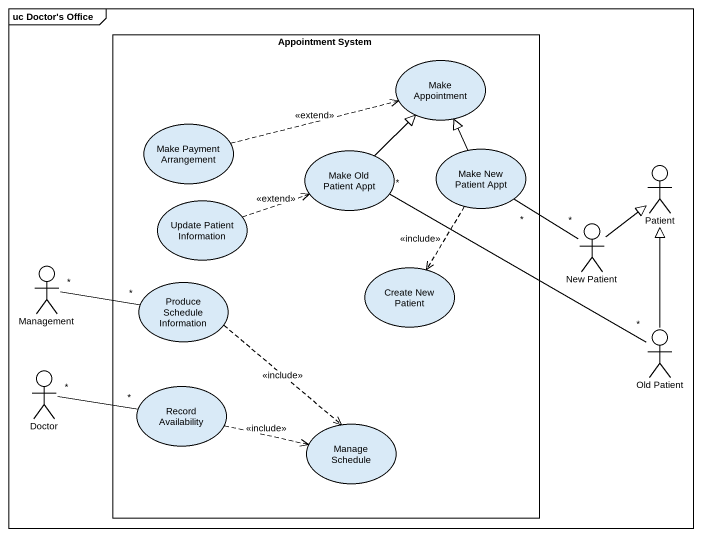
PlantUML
@startuml
mainframe uc Doctor's Office
rectangle "Appointment System" as Appointment_System {
  usecase "Make Appointment" as Make_Appointment
  usecase "Make Payment Arrangement" as Make_Payment_Arrangement
  usecase "Make Old Patient Appt" as Make_Old_Patient_Appt
  usecase "Make New Patient Appt" as Make_New_Patient_Appt
  usecase "Update Patient Information" as Update_Patient_Information
  usecase "Produce Schedule Information" as Produce_Schedule_Information
  usecase "Create New Patient" as Create_New_Patient
  usecase "Record Availability" as Record_Availability
  usecase "Manage Schedule" as Manage_Schedule
}
actor Patient
actor "New Patient" as New_Patient
actor Management
actor "Old Patient" as Old_Patient
actor Doctor
Make_Payment_Arrangement .right.> Make_Appointment : <<extend>>
Make_Old_Patient_Appt -up-|> Make_Appointment
Make_New_Patient_Appt -up-|> Make_Appointment
Make_New_Patient_Appt ..> Create_New_Patient : <<include>>
Update_Patient_Information .right.> Make_Old_Patient_Appt : <<extend>>
New_Patient "*" -up- "*" Make_New_Patient_Appt
New_Patient -up-|> Patient
Management "*" -right- "*" Produce_Schedule_Information
Produce_Schedule_Information ..> Manage_Schedule : <<include>>
Old_Patient "*" -up- "*" Make_Old_Patient_Appt
Old_Patient -up-|> Patient
Doctor "*" -right- "*" Record_Availability
Record_Availability .right.> Manage_Schedule : <<include>>
@enduml
